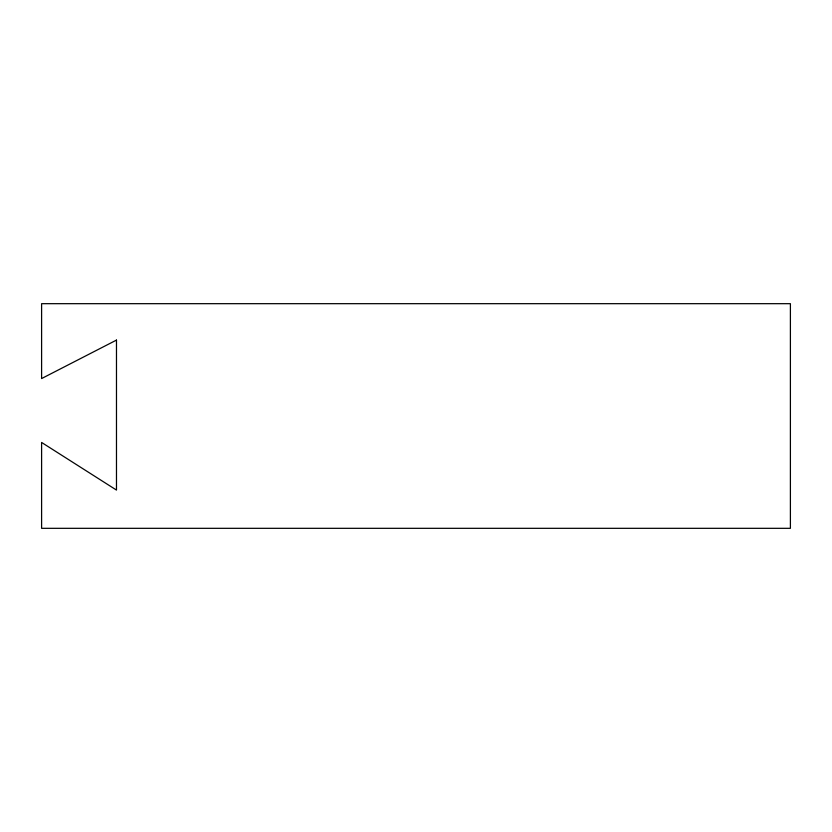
<?xml version="1.0" encoding="UTF-8"?>
<svg xmlns="http://www.w3.org/2000/svg" width="832" height="832" viewBox="0 0 832 832"><rect width="100%" height="100%" fill="white"/><g stroke="black" fill="none" stroke-linecap="round" stroke-linejoin="round"><path stroke-width="1.25" d="M116.48 340.09L41.6 378.56L41.6 303.68L790.4 303.68L790.4 528.32L41.6 528.32L41.6 442.447L116.48 490.079L116.48 340.09"/></g></svg>
